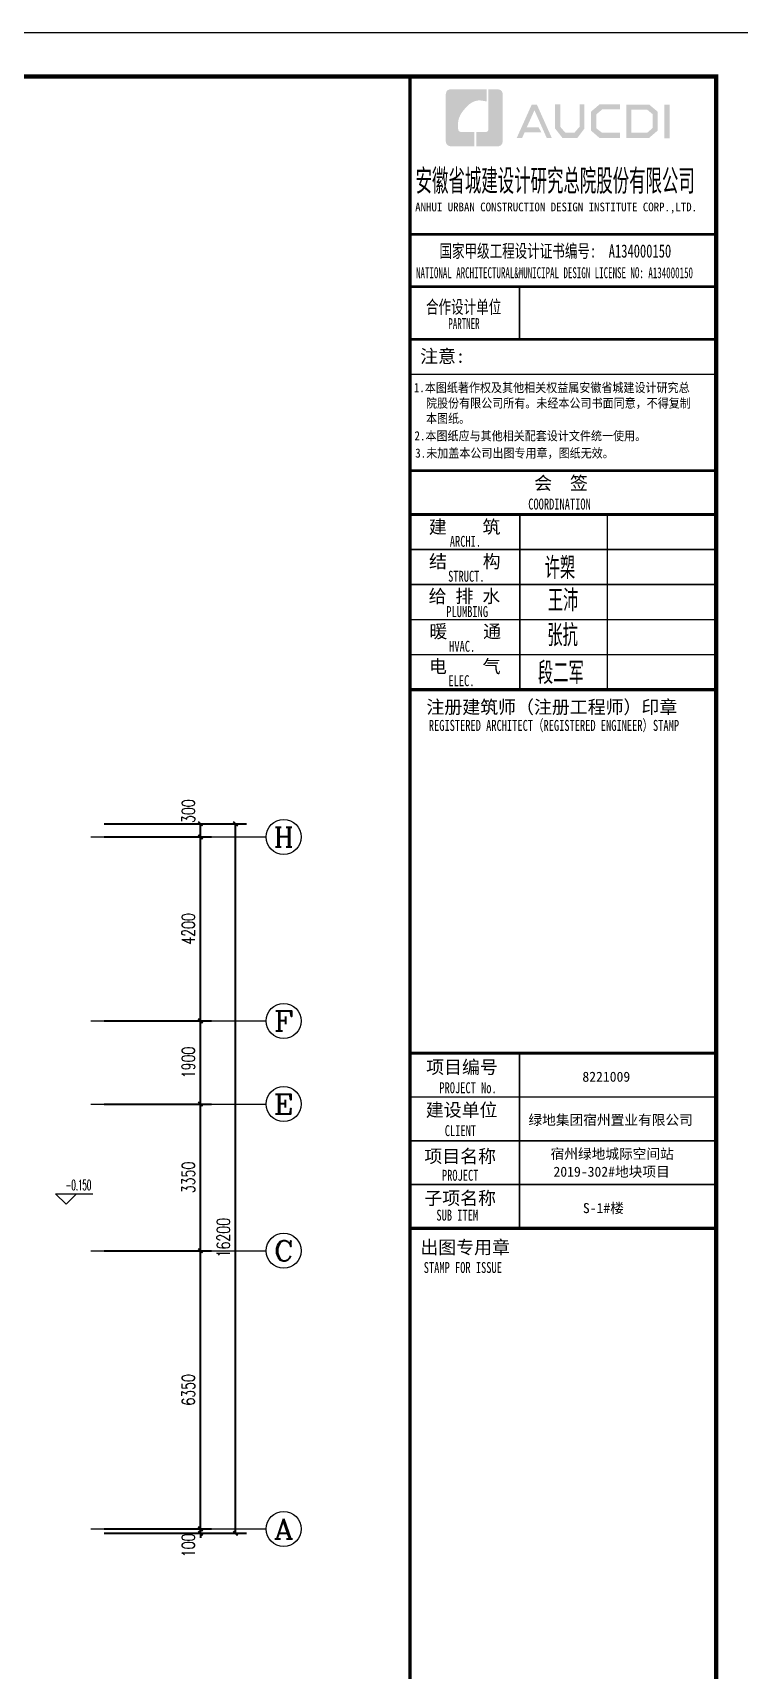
# Model space of a CAD drawing. Extents: x 491024 to 1725648, y 860327 to 1705161.
# Drawn here: x 728701 to 744838, y 1134329 to 1171719 of the extents above; entities that cross this region are included whole.
import ezdxf
from ezdxf.enums import TextEntityAlignment as Align

# ---------------------------------------------------------------- set-up
doc = ezdxf.new("R2010")
doc.units = 0
doc.header["$LTSCALE"] = 1000
doc.header["$MEASUREMENT"] = 0
doc.layers.get('Defpoints').update_dxf_attribs({"color": 8})
for name, color, linetype in [('AXIS', 8, 'Continuous'), ('AXIS_TEXT', 8, 'Continuous'), ('C-AXIS(轴号)', 8, 'Continuous'), ('C-AXIS-T(字)', 8, 'Continuous'), ('DIM_ELEV', 8, 'Continuous'), ('PUB_TEXT', 8, 'Continuous'), ('图框', 140, 'Continuous'), ('图签文字', 147, 'Continuous')]:
    doc.layers.add(name, color=color, linetype=linetype)
doc.layers.add('WALL', color=8, linetype='Continuous', lineweight=40)
doc.layers.add('图签', color=147, linetype='Continuous', lineweight=18)
doc.styles.add('_TCH_AXIS', font='COMPLEX', dxfattribs={"bigfont": 'GBCBIG'})
doc.styles.add('_TCH_DIM', font='SIMPLEX.shx', dxfattribs={"width": 0.7, "bigfont": 'GBCBIG.shx'})
doc.styles.add('_TCH_DIM_T3', font='SIMPLEX', dxfattribs={"width": 0.705882, "bigfont": 'GBCBIG'})
doc.styles.add('COMPLEX', font='COMPLEX')
doc.styles.add('HT', font='simhei.ttf')
doc.styles.add('宋体', font='', dxfattribs={"height": 50})
doc.styles.add('建筑图签-1', font='simhei.ttf', dxfattribs={"width": 0.7})
doc.styles.add('建筑图签-2', font='TXT.shx', dxfattribs={"width": 0.5, "bigfont": 'HZTXT.shx'})
doc.styles.get('宋体').set_extended_font_data('SimSun')
doc.dimstyles.new('_TCH_ARCH&&100', dxfattribs={"dimtxt": 297.5, "dimasz": 100, "dimexe": 250, "dimexo": 300, "dimgap": 126.25, "dimtad": 1, "dimdec": 0, "dimzin": 0, "dimdsep": 46, "dimtxsty": '_TCH_DIM_T3', "dimblk": 'ARCHTICK', "dimcen": 0.09, "dimclrt": 7, "dimazin": 2, "dimtfac": 1, "dimtdec": 0, "dimtix": 1, "dimtmove": 2, "dimatfit": 3, "dimfxl": 1, "dimtolj": 1, "dimtzin": 0, "dimarcsym": 0})

# ---------------------------------------------------------------- blocks, each defined once
blk = doc.blocks.new('院标1')
h = blk.add_hatch(color=150)
h.dxf.hatch_style = 1
h.set_gradient(color1=(33, 113, 253), color2=(33, 113, 253), tint=1, name='INVCURVED')
edge = h.paths.add_edge_path()
edge.add_spline(control_points=[(116373, 648379), (116379, 648379), (116382, 648379), (116391, 648379), (116391, 648379), (116391, 648379), (116616, 648379), (116616, 648379), (116616, 648379), (116616, 648379), (116616, 648054), (116616, 648054), (116616, 648054), (116616, 648054), (116108, 648054), (116108, 648054), (116108, 648054), (116028, 648054), (115963, 648111), (115963, 648199), (115963, 648199), (115963, 648199), (115963, 649215), (115963, 649215), (115963, 649215), (115963, 649295), (116018, 649360), (116108, 649360), (116108, 649360), (116108, 649360), (116897, 649360), (116897, 649360), (116897, 649360), (116897, 649360), (116897, 649080), (116897, 649080), (116897, 649080), (116897, 649080), (116566, 649140), (116356, 648859), (116356, 648859), (116245, 648719), (116240, 648545), (116247, 648466), (116247, 648466), (116254, 648386), (116247, 648466), (116247, 648466), (116247, 648466), (116247, 648466), (116258, 648374), (116373, 648379)], knot_values=[0, 0, 0, 0, 0.071429, 0.071429, 0.071429, 0.107143, 0.142857, 0.142857, 0.142857, 0.178571, 0.214286, 0.214286, 0.214286, 0.25, 0.285714, 0.285714, 0.285714, 0.321429, 0.357143, 0.357143, 0.357143, 0.392857, 0.428571, 0.428571, 0.428571, 0.464286, 0.5, 0.5, 0.5, 0.535714, 0.571429, 0.571429, 0.571429, 0.607143, 0.642857, 0.642857, 0.642857, 0.678571, 0.714286, 0.714286, 0.714286, 0.75, 0.785714, 0.785714, 0.785714, 0.821429, 0.857143, 0.857143, 0.857143, 0.928571, 1, 1, 1, 1], degree=3, periodic=0)
h = blk.add_hatch(color=150)
h.dxf.hatch_style = 1
h.set_gradient(color1=(33, 113, 253), color2=(33, 113, 253), tint=1, name='INVCURVED')
edge = h.paths.add_edge_path()
edge.add_spline(control_points=[(117268, 649215), (117268, 649215), (117268, 648199), (117268, 648199), (117268, 648199), (117268, 648114), (117212, 648054), (117123, 648054), (117123, 648054), (117123, 648054), (116663, 648054), (116663, 648054), (116663, 648054), (116663, 648054), (116663, 648379), (116663, 648379), (116663, 648379), (116663, 648379), (116865, 648379), (116865, 648379), (116865, 648379), (116907, 648379), (116941, 648413), (116941, 648455), (116941, 648455), (116941, 648455), (116941, 649360), (116941, 649360), (116941, 649360), (116941, 649360), (117123, 649360), (117123, 649360), (117123, 649360), (117204, 649360), (117268, 649306), (117268, 649215)], knot_values=[0, 0, 0, 0, 0.1, 0.1, 0.1, 0.15, 0.2, 0.2, 0.2, 0.25, 0.3, 0.3, 0.3, 0.35, 0.4, 0.4, 0.4, 0.45, 0.5, 0.5, 0.5, 0.55, 0.6, 0.6, 0.6, 0.65, 0.7, 0.7, 0.7, 0.75, 0.8, 0.8, 0.8, 0.9, 1, 1, 1, 1], degree=3, periodic=0)
blk = doc.blocks.new('tq123')
at = {"layer": '图框'}
h = blk.add_hatch(color=256, dxfattribs=at)
h.paths.add_polyline_path([(-1187, 56758), (-1061, 56758), (-1061, 55988), (-1187, 55988)])
h.paths.add_polyline_path([(-1939, 56642), (-1939, 56116), (-1579, 56116), (-1455, 56223), (-1455, 56541), (-1575, 56642)], flags=16)
h.paths.add_polyline_path([(-2057, 56760), (-2057, 55998), (-1535, 55998), (-1337, 56168), (-1337, 56596), (-1532, 56760)])
h.paths.add_polyline_path([(-2200, 56764), (-2200, 56648), (-2607, 56648), (-2740, 56537), (-2740, 56218), (-2607, 56115), (-2198, 56115), (-2198, 55993), (-2662, 55993), (-2864, 56168), (-2864, 56596), (-2666, 56764)])
h.paths.add_polyline_path([(-3683, 56762), (-3563, 56762), (-3563, 56251), (-3449, 56120), (-3238, 56120), (-3124, 56251), (-3124, 56762), (-3010, 56762), (-3010, 56214), (-3174, 55997), (-3512, 55997), (-3683, 56216)])
h.paths.add_polyline_path([(-4215, 56760), (-4098, 56760), (-3756, 55996), (-3872, 55996), (-4153, 56630), (-4328, 56242), (-4057, 56242), (-3996, 56127), (-4377, 56127), (-4436, 55994), (-4559, 55994)])
for p, q in [((-6995, 53800), (5, 53800)), ((-6995, 53800), (5, 53800)), ((-6995, 52600), (5, 52600))]:
    blk.add_line(p, q, dxfattribs=at)
for points, const_width in [([(-6995, 0), (-6995, 57400)], 70), ([(-6995, 53800), (5, 53800)], 60), ([(-6995, 52600), (5, 52600)], 60), ([(-6995, 52600), (5, 52600)], 60), ([(-4495, 52600), (-4495, 51400)], 35), ([(-6995, 51400), (5, 51400)], 60), ([(-6995, 51400), (5, 51400)], 60), ([(-6995, 50599), (5, 50599)], 35), ([(-6987, 48400), (13, 48400)], 60), ([(-6987, 47400), (13, 47400)], 70), ([(-6987, 47400), (13, 47400)], 70), ([(-4487, 47400), (-4487, 43400)], 35), ([(-2487, 47400), (-2487, 43400)], 35), ([(-6987, 46600), (13, 46600)], 35), ([(-6987, 45800), (13, 45800)], 35), ([(-6987, 45000), (13, 45000)], 35), ([(-6987, 44200), (13, 44200)], 35), ([(-6987, 43400), (13, 43400)], 70), ([(-6995, 35100), (5, 35100)], 70), ([(-6995, 35100), (5, 35100)], 70), ([(-4495, 31100), (-4495, 35100)], 35), ([(-6995, 34100), (5, 34100)], 35), ([(-6995, 33100), (5, 33100)], 35), ([(-6995, 32100), (5, 32100)], 35), ([(5, 31100), (-6995, 31100)], 70)]:
    blk.add_lwpolyline(points, dxfattribs=dict(at, const_width=const_width))
blk.add_blockref('院标1', (-122144, -592249))
for s, height, style, width, p in [('ANHUI URBAN CONSTRUCTION DESIGN INSTITUTE CORP.,LTD.', 200, '建筑图签-1', 0.91, (-6877, 54322)), ('NATIONAL ARCHITECTURAL&MUNICIPAL DESIGN LICENSE NO: A134000150', 250, '建筑图签-1', 0.6, (-6858, 52795)), ('PARTNER', 250, '建筑图签-1', 0.6, (-6120, 51634)), ('1.本图纸著作权及其他相关权益属安徽省城建设计研究总', 210, 'HT', 0.88, (-6909, 50193)), ('本图纸。', 210, 'HT', 0.88, (-6630, 49489)), ('院股份有限公司所有。未经本公司书面同意，不得复制', 210, 'HT', 0.88, (-6630, 49839)), (' 2.本图纸应与其他相关配套设计文件统一使用。 ', 210, 'HT', 0.88, (-7020, 49092)), ('3.未加盖本公司出图专用章，图纸无效。', 210, 'HT', 0.88, (-6877, 48698)), ('COORDINATION', 250, '建筑图签-1', 0.7, (-4295, 47513)), ('ARCHI.', 250, '建筑图签-1', 0.7, (-6086, 46662)), ('STRUCT.', 250, '建筑图签-1', 0.7, (-6125, 45865)), ('PLUMBING', 250, '建筑图签-1', 0.7, (-6166, 45058)), ('HVAC.', 250, '建筑图签-1', 0.7, (-6101, 44265)), ('ELEC.', 250, '建筑图签-1', 0.7, (-6117, 43480)), ('REGISTERED ARCHITECT（REGISTERED ENGINEER）STAMP', 250, '建筑图签-1', 0.7, (-6566, 42459)), ('PROJECT No.', 250, '建筑图签-1', 0.7, (-6325, 34185, -1799)), ('CLIENT', 250, '建筑图签-1', 0.7, (-6201, 33206)), ('PROJECT', 250, '建筑图签-1', 0.7, (-6266, 32187)), ('SUB ITEM', 250, '建筑图签-1', 0.7, (-6393, 31276)), ('STAMP FOR ISSUE', 250, '建筑图签-1', 0.7, (-6682, 30081))]:
    blk.add_text(s, height=height, dxfattribs=dict(at, style=style, width=width)).set_placement(p)
at = {"layer": '图签', "color": 2, "style": '宋体'}
for s, height, p in [('8221009', 229.3, (-3058, 34448)), ('绿地集团宿州置业有限公司', 229.34, (-4290, 33462)), ('宿州绿地城际空间站', 229.3, (-3785, 32688)), ('2019-302#地块项目', 229.34, (-3718, 32279)), ('S-1#楼', 229.3, (-3046, 31448))]:
    blk.add_text(s, height=height, dxfattribs=at).set_placement(p)
at = {"layer": '图签文字', "color": 7, "style": '建筑图签-1'}
for s, height, width, p in [('安徽省城建设计研究总院股份有限公司', 500, 0.55, (-6867, 54777)), ('国家甲级工程设计证书编号:  A134000150', 300, 0.7, (-6323, 53267)), ('合作设计单位', 300, 0.7, (-6630, 51990))]:
    blk.add_text(s, height=height, dxfattribs=dict(at, width=width)).set_placement(p)
for s, p in [('注意:', (-6764, 50863)), ('会  签', (-4160, 47968)), ('建    筑', (-6565, 46967)), ('结    构', (-6561, 46179)), ('给 排 水', (-6570, 45385)), ('暖    通', (-6552, 44582)), ('电    气', (-6562, 43782)), ('注册建筑师（注册工程师）印章', (-6620, 42854)), ('项目编号', (-6627, 34632)), ('建设单位', (-6635, 33655)), ('项目名称', (-6668, 32597)), ('子项名称', (-6668, 31640)), ('出图专用章', (-6759, 30518))]:
    blk.add_text(s, height=300, dxfattribs=at).set_placement(p)
at = {"layer": '图签文字', "color": 1, "style": '建筑图签-2', "width": 0.7}
for s, p in [('许槊', (-3921, 45928)), ('王沛', (-3849, 45187)), ('张抗', (-3860, 44391)), ('段二军', (-4074, 43532))]:
    blk.add_text(s, height=500, dxfattribs=at).set_placement(p)
blk = doc.blocks.new('_ArchTick')
at = {"color": 0, "linetype": 'ByBlock', "const_width": 0.4}
blk.add_lwpolyline([(-0.5, -0.5), (0.5, 0.5)], dxfattribs=at)
blk = doc.blocks.new('*D75')
at = {"layer": 'AXIS', "color": 0, "lineweight": -2, "transparency": 16777216}
for p, q in [((1369088, 1153656), (1372338, 1153656)), ((1372088, 1137456), (1372088, 1153656)), ((1369088, 1137456), (1372338, 1137456))]:
    blk.add_line(p, q, dxfattribs=at)
at = {"layer": 'Defpoints', "color": 0, "transparency": 16777216}
for p in [(1368788, 1153656), (1372088, 1153656), (1368788, 1137456)]:
    blk.add_point(p, dxfattribs=at)
at = {"layer": 'AXIS', "color": 0, "lineweight": -2, "transparency": 16777216, "xscale": 100, "yscale": 100, "zscale": 100}
for p, rotation in [((1372088, 1153656), 90), ((1372088, 1137456), 270)]:
    blk.add_blockref('_ArchTick', p, dxfattribs=dict(at, rotation=rotation))
at = {"layer": 'AXIS', "color": 7, "transparency": 16777216, "insert": (1371813, 1144206), "char_height": 297.5, "attachment_point": 5, "rotation": 90, "style": '_TCH_DIM_T3'}
blk.add_mtext('\\A1;16200', dxfattribs=at)
blk = doc.blocks.new('*D74')
at = {"layer": 'AXIS', "color": 0, "lineweight": -2, "transparency": 16777216}
for p, q in [((1369088, 1153656), (1371538, 1153656)), ((1371288, 1153356), (1371288, 1153656)), ((1369088, 1153356), (1371538, 1153356))]:
    blk.add_line(p, q, dxfattribs=at)
at = {"layer": 'Defpoints', "color": 0, "transparency": 16777216}
for p in [(1368788, 1153656), (1371288, 1153656), (1368788, 1153356)]:
    blk.add_point(p, dxfattribs=at)
at = {"layer": 'AXIS', "color": 0, "lineweight": -2, "transparency": 16777216, "xscale": 100, "yscale": 100, "zscale": 100}
for p, rotation in [((1371288, 1153656), 90), ((1371288, 1153356), 270)]:
    blk.add_blockref('_ArchTick', p, dxfattribs=dict(at, rotation=rotation))
at = {"layer": 'AXIS', "color": 7, "transparency": 16777216, "insert": (1371013, 1153945), "char_height": 297.5, "attachment_point": 5, "rotation": 90, "style": '_TCH_DIM_T3'}
blk.add_mtext('\\A1;300', dxfattribs=at)
blk = doc.blocks.new('*D73')
at = {"layer": 'AXIS', "color": 0, "lineweight": -2, "transparency": 16777216}
for p, q in [((1369088, 1153356), (1371538, 1153356)), ((1371288, 1149156), (1371288, 1153356)), ((1369088, 1149156), (1371538, 1149156))]:
    blk.add_line(p, q, dxfattribs=at)
at = {"layer": 'Defpoints', "color": 0, "transparency": 16777216}
for p in [(1368788, 1153356), (1371288, 1153356), (1368788, 1149156)]:
    blk.add_point(p, dxfattribs=at)
at = {"layer": 'AXIS', "color": 0, "lineweight": -2, "transparency": 16777216, "xscale": 100, "yscale": 100, "zscale": 100}
for p, rotation in [((1371288, 1153356), 90), ((1371288, 1149156), 270)]:
    blk.add_blockref('_ArchTick', p, dxfattribs=dict(at, rotation=rotation))
at = {"layer": 'AXIS', "color": 7, "transparency": 16777216, "insert": (1371013, 1151256), "char_height": 297.5, "attachment_point": 5, "rotation": 90, "style": '_TCH_DIM_T3'}
blk.add_mtext('\\A1;4200', dxfattribs=at)
blk = doc.blocks.new('*D72')
at = {"layer": 'AXIS', "color": 0, "lineweight": -2, "transparency": 16777216}
for p, q in [((1369088, 1149156), (1371538, 1149156)), ((1371288, 1147256), (1371288, 1149156)), ((1369088, 1147256), (1371538, 1147256))]:
    blk.add_line(p, q, dxfattribs=at)
at = {"layer": 'Defpoints', "color": 0, "transparency": 16777216}
for p in [(1368788, 1149156), (1371288, 1149156), (1368788, 1147256)]:
    blk.add_point(p, dxfattribs=at)
at = {"layer": 'AXIS', "color": 0, "lineweight": -2, "transparency": 16777216, "xscale": 100, "yscale": 100, "zscale": 100}
for p, rotation in [((1371288, 1149156), 90), ((1371288, 1147256), 270)]:
    blk.add_blockref('_ArchTick', p, dxfattribs=dict(at, rotation=rotation))
at = {"layer": 'AXIS', "color": 7, "transparency": 16777216, "insert": (1371013, 1148206), "char_height": 297.5, "attachment_point": 5, "rotation": 90, "style": '_TCH_DIM_T3'}
blk.add_mtext('\\A1;1900', dxfattribs=at)
blk = doc.blocks.new('*D71')
at = {"layer": 'AXIS', "color": 0, "lineweight": -2, "transparency": 16777216}
for p, q in [((1369088, 1147256), (1371538, 1147256)), ((1371288, 1143906), (1371288, 1147256)), ((1369088, 1143906), (1371538, 1143906))]:
    blk.add_line(p, q, dxfattribs=at)
at = {"layer": 'Defpoints', "color": 0, "transparency": 16777216}
for p in [(1368788, 1147256), (1371288, 1147256), (1368788, 1143906)]:
    blk.add_point(p, dxfattribs=at)
at = {"layer": 'AXIS', "color": 0, "lineweight": -2, "transparency": 16777216, "xscale": 100, "yscale": 100, "zscale": 100}
for p, rotation in [((1371288, 1147256), 90), ((1371288, 1143906), 270)]:
    blk.add_blockref('_ArchTick', p, dxfattribs=dict(at, rotation=rotation))
at = {"layer": 'AXIS', "color": 7, "transparency": 16777216, "insert": (1371013, 1145581), "char_height": 297.5, "attachment_point": 5, "rotation": 90, "style": '_TCH_DIM_T3'}
blk.add_mtext('\\A1;3350', dxfattribs=at)
blk = doc.blocks.new('*D70')
at = {"layer": 'AXIS', "color": 0, "lineweight": -2, "transparency": 16777216}
for p, q in [((1369088, 1143906), (1371538, 1143906)), ((1371288, 1137556), (1371288, 1143906)), ((1369088, 1137556), (1371538, 1137556))]:
    blk.add_line(p, q, dxfattribs=at)
at = {"layer": 'Defpoints', "color": 0, "transparency": 16777216}
for p in [(1368788, 1143906), (1371288, 1143906), (1368788, 1137556)]:
    blk.add_point(p, dxfattribs=at)
at = {"layer": 'AXIS', "color": 0, "lineweight": -2, "transparency": 16777216, "xscale": 100, "yscale": 100, "zscale": 100}
for p, rotation in [((1371288, 1143906), 90), ((1371288, 1137556), 270)]:
    blk.add_blockref('_ArchTick', p, dxfattribs=dict(at, rotation=rotation))
at = {"layer": 'AXIS', "color": 7, "transparency": 16777216, "insert": (1371013, 1140731), "char_height": 297.5, "attachment_point": 5, "rotation": 90, "style": '_TCH_DIM_T3'}
blk.add_mtext('\\A1;6350', dxfattribs=at)
blk = doc.blocks.new('*D69')
at = {"layer": 'AXIS', "color": 0, "lineweight": -2, "transparency": 16777216}
for p, q in [((1369088, 1137556), (1371538, 1137556)), ((1369088, 1137456), (1371538, 1137456)), ((1371288, 1137556), (1371288, 1137656)), ((1371288, 1137456), (1371288, 1137556)), ((1371288, 1137456), (1371288, 1137356))]:
    blk.add_line(p, q, dxfattribs=at)
at = {"layer": 'Defpoints', "color": 0, "transparency": 16777216}
for p in [(1368788, 1137556), (1368788, 1137456), (1371288, 1137556)]:
    blk.add_point(p, dxfattribs=at)
at = {"layer": 'AXIS', "color": 0, "lineweight": -2, "transparency": 16777216, "xscale": 100, "yscale": 100, "zscale": 100}
for p, rotation in [((1371288, 1137556), 270), ((1371288, 1137456), 90)]:
    blk.add_blockref('_ArchTick', p, dxfattribs=dict(at, rotation=rotation))
at = {"layer": 'AXIS', "color": 7, "transparency": 16777216, "insert": (1371013, 1137181), "char_height": 297.5, "attachment_point": 5, "rotation": 90, "style": '_TCH_DIM_T3'}
blk.add_mtext('\\A1;100', dxfattribs=at)
blk = doc.blocks.new('_AXISO')
blk.add_circle((0, 0), 0.5)
at = {"layer": 'AXIS_TEXT', "style": 'COMPLEX', "width": 1.041667}
blk.add_attdef('A', text='', height=0.56, dxfattribs=at).set_placement((-0.25, -0.28), (0.25, -0.28), align=Align.FIT)
blk = doc.blocks.new('SDFSDFGSDFGSDFHG')
at = {"layer": 'C-AXIS(轴号)', "color": 8}
for p, q in [((1368787.7, 1153356.1), (1372787.7, 1153356.1)), ((1368787.7, 1149156.1), (1372787.7, 1149156.1)), ((1368787.7, 1147256.1), (1372787.7, 1147256.1)), ((1368787.7, 1143906.1), (1372787.7, 1143906.1)), ((1368787.7, 1137556.1), (1372787.7, 1137556.1))]:
    blk.add_line(p, q, dxfattribs=at)
at = {"layer": 'DIM_ELEV', "color": 8}
for p, q in [((1368218.8, 1144969.3), (1367978.8, 1145209.3)), ((1367978.8, 1145209.3), (1368827.1, 1145209.3)), ((1368218.8, 1144969.3), (1368458.8, 1145209.3))]:
    blk.add_line(p, q, dxfattribs=at)
at = {"layer": 'C-AXIS(轴号)', "color": 8}
ref = blk.add_blockref('_AXISO', (1373187.7, 1153356.1), dxfattribs=dict(at, xscale=800, yscale=800, zscale=800))
ref.add_attrib('A', 'H', dxfattribs={"layer": 'C-AXIS-T(字)', "height": 452.5, "style": '_TCH_AXIS', "width": 1.05}).set_placement((1372961.4, 1153129.9), (1373414, 1153129.9), align=Align.FIT)
ref = blk.add_blockref('_AXISO', (1373187.7, 1149156.1), dxfattribs=dict(at, xscale=800, yscale=800, zscale=800))
ref.add_attrib('A', 'F', dxfattribs={"layer": 'C-AXIS-T(字)', "height": 452.5, "style": '_TCH_AXIS', "width": 1.3125}).set_placement((1372961.4, 1148929.9), (1373414, 1148929.9), align=Align.FIT)
ref = blk.add_blockref('_AXISO', (1373187.7, 1147256.1), dxfattribs=dict(at, xscale=800, yscale=800, zscale=800))
ref.add_attrib('A', 'E', dxfattribs={"layer": 'C-AXIS-T(字)', "height": 452.5, "style": '_TCH_AXIS', "width": 1.3125}).set_placement((1372961.4, 1147029.9), (1373414, 1147029.9), align=Align.FIT)
ref = blk.add_blockref('_AXISO', (1373187.7, 1143906.1), dxfattribs=dict(at, xscale=800, yscale=800, zscale=800))
ref.add_attrib('A', 'C', dxfattribs={"layer": 'C-AXIS-T(字)', "height": 452.5, "style": '_TCH_AXIS', "width": 1.4}).set_placement((1372961.4, 1143679.9), (1373414, 1143679.9), align=Align.FIT)
ref = blk.add_blockref('_AXISO', (1373187.7, 1137556.1), dxfattribs=dict(at, xscale=800, yscale=800, zscale=800))
ref.add_attrib('A', 'A', dxfattribs={"layer": 'C-AXIS-T(字)', "height": 452.5, "style": '_TCH_AXIS', "width": 1.166667}).set_placement((1372961.4, 1137329.9), (1373414, 1137329.9), align=Align.FIT)
at = {"layer": 'PUB_TEXT', "color": 8, "style": '_TCH_DIM', "width": 0.494118}
blk.add_text('-0.150', height=238, dxfattribs=at).set_placement((1368209.5, 1145289.4))
at = {"layer": 'AXIS', "color": 8}
for base, p1, p2, picture, middle in [((1371287.7, 1153656.1), (1368787.7, 1153356.1), (1368787.7, 1153656.1), '*D74', (1371012.7, 1153945.1)), ((1372087.7, 1153656.1), (1368787.7, 1137456.1), (1368787.7, 1153656.1), '*D75', (1371812.7, 1144206.1)), ((1371287.7, 1137556.1), (1368787.7, 1137456.1), (1368787.7, 1137556.1), '*D69', (1371012.7, 1137181.1))]:
    dim = blk.add_linear_dim(base=base, p1=p1, p2=p2, angle=90, dimstyle='_TCH_ARCH&&100', dxfattribs=at)
    dim.commit()
    dim.dimension.update_dxf_attribs({"geometry": picture, "text_midpoint": middle, "dimtype": 129})
for p1, p2, picture, middle in [((1368787.7, 1149156.1), (1368787.7, 1153356.1), '*D73', (1371012.7, 1151256.1)), ((1368787.7, 1147256.1), (1368787.7, 1149156.1), '*D72', (1371012.7, 1148206.1)), ((1368787.7, 1143906.1), (1368787.7, 1147256.1), '*D71', (1371012.7, 1145581.1)), ((1368787.7, 1137556.1), (1368787.7, 1143906.1), '*D70', (1371012.7, 1140731.1))]:
    dim = blk.add_aligned_dim(p1=p1, p2=p2, distance=-2500, dimstyle='_TCH_ARCH&&100', dxfattribs=at)
    dim.commit()
    dim.dimension.update_dxf_attribs({"geometry": picture, "text_midpoint": middle})

msp = doc.modelspace()

# ---------------------------------------------------------------- linework, layer by layer
at = {"layer": '图框'}
msp.add_lwpolyline([(640213, 1112318.7), (745313, 1112318.7), (745313, 1171718.7), (640213, 1171718.7)], close=True, dxfattribs=at)
at = {"layer": '图框', "const_width": 100}
msp.add_lwpolyline([(642713, 1113318.7), (744313, 1113318.7), (744313, 1170718.7), (642713, 1170718.7)], close=True, dxfattribs=at)

# ---------------------------------------------------------------- block references
msp.add_blockref('tq123', (744313, 1113318.7))
at = {"layer": 'WALL', "color": 252}
msp.add_blockref('SDFSDFGSDFGSDFHG', (-638756.7, 0), dxfattribs=at)

doc.saveas('drawing.dxf')
